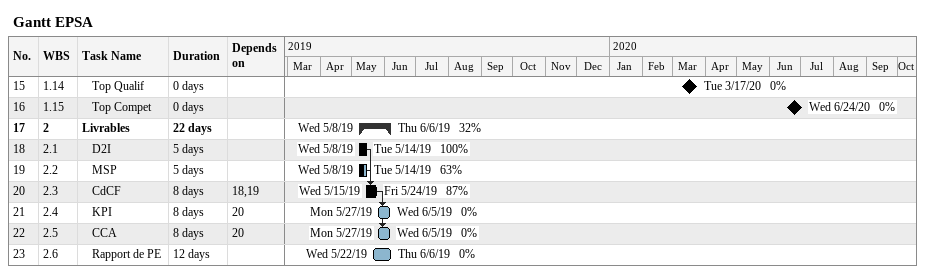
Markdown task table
Gantt EPSA

| ID | WBS | Task | Duration | Start | Finish | Predecessors | % complete |
|---|---|---|---|---|---|---|---|
| 15 | 1.14 | Top Qualif | 0d | 2020-03-17 | 2020-03-17 |  | 0 |
| 16 | 1.15 | Top Compet | 0d | 2020-06-24 | 2020-06-24 |  | 0 |
| 17 | 2 | **Livrables** | 22d | 2019-05-08 | 2019-06-06 |  | 32 |
| 18 | 2.1 | D2I | 5d | 2019-05-08 | 2019-05-14 |  | 100 |
| 19 | 2.2 | MSP | 5d | 2019-05-08 | 2019-05-14 |  | 63 |
| 20 | 2.3 | CdCF | 8d | 2019-05-15 | 2019-05-24 | 18, 19 | 87 |
| 21 | 2.4 | KPI | 8d | 2019-05-27 | 2019-06-05 | 20 | 0 |
| 22 | 2.5 | CCA | 8d | 2019-05-27 | 2019-06-05 | 20 | 0 |
| 23 | 2.6 | Rapport de PE | 12d | 2019-05-22 | 2019-06-06 |  | 0 |
